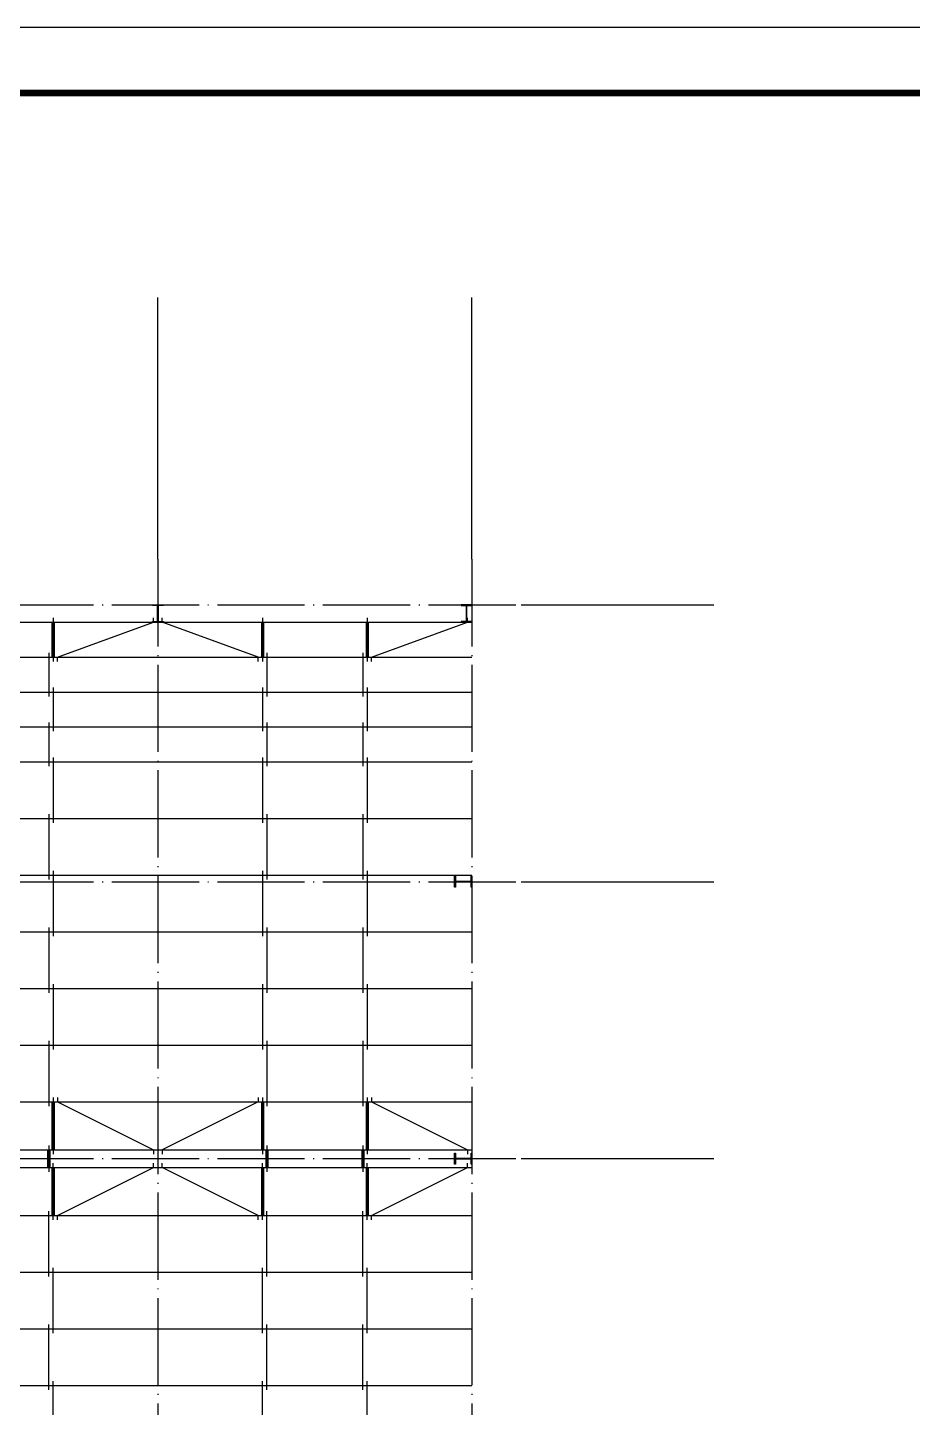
# Model space of a CAD drawing. Extents: x -307088 to 5640332, y -3541089 to -2181377.
# Drawn here: x 5539873 to 5560154, y -3379727 to -3348089 of the extents above; entities that cross this region are included whole.
import ezdxf

# ---------------------------------------------------------------- set-up
doc = ezdxf.new("R2010")
doc.units = 0
doc.header["$LTSCALE"] = 100
doc.header["$MEASUREMENT"] = 0
doc.linetypes.add('DOTE', pattern=[2.42, 2, -0.2, 0.02, -0.2])
doc.layers.get('0').update_dxf_attribs({"linetype": 'CONTINUOUS'})
for name, color, linetype in [('90', 4, 'CONTINUOUS'), ('AXIS', 3, 'CONTINUOUS'), ('COLUMN', 2, 'CONTINUOUS'), ('DOTE', 1, 'DOTE'), ('PUB_TITLE', 4, 'CONTINUOUS')]:
    doc.layers.add(name, color=color, linetype=linetype)

msp = doc.modelspace()

# ---------------------------------------------------------------- linework, layer by layer
for p, q in [((5540459.4, -3361623.3), (5540459.4, -3362623.3)), ((5545259.4, -3361623.3), (5545259.4, -3362623.3)), ((5547659.4, -3361623.3), (5547659.4, -3362623.3)), ((5540359.4, -3362423.3), (5540359.4, -3363423.3)), ((5545359.4, -3362423.3), (5545359.4, -3363423.3)), ((5547559.4, -3362423.3), (5547559.4, -3363423.3)), ((5540459.4, -3363223.3), (5540459.4, -3364223.3)), ((5545259.4, -3363223.3), (5545259.4, -3364223.3)), ((5547659.4, -3363223.3), (5547659.4, -3364223.3)), ((5540359.4, -3364023.3), (5540359.4, -3365023.3)), ((5545359.4, -3364023.3), (5545359.4, -3365023.3)), ((5547559.4, -3364023.3), (5547559.4, -3365023.3)), ((5540459.4, -3364823.3), (5540459.4, -3366323.3)), ((5545259.4, -3364823.3), (5545259.4, -3366323.3)), ((5547659.4, -3364823.3), (5547659.4, -3366323.3)), ((5540359.4, -3366123.3), (5540359.4, -3367623.3)), ((5545359.4, -3366123.3), (5545359.4, -3367623.3)), ((5547559.4, -3366123.3), (5547559.4, -3367623.3)), ((5540459.4, -3367423.3), (5540459.4, -3368923.3)), ((5545259.4, -3367423.3), (5545259.4, -3368923.3)), ((5547659.4, -3367423.3), (5547659.4, -3368923.3)), ((5540359.4, -3368723.3), (5540359.4, -3370223.3)), ((5545359.4, -3368723.3), (5545359.4, -3370223.3)), ((5547559.4, -3368723.3), (5547559.4, -3370223.3)), ((5540459.4, -3370023.3), (5540459.4, -3371523.3)), ((5545259.4, -3370023.3), (5545259.4, -3371523.3)), ((5547659.4, -3370023.3), (5547659.4, -3371523.3)), ((5540359.4, -3371323.3), (5540359.4, -3372823.3)), ((5545359.4, -3371323.3), (5545359.4, -3372823.3)), ((5547559.4, -3371323.3), (5547559.4, -3372823.3)), ((5540459.4, -3372623.3), (5540459.4, -3373923.3)), ((5545259.4, -3372623.3), (5545259.4, -3373923.3)), ((5547659.4, -3372623.3), (5547659.4, -3373923.3)), ((5540359.4, -3373723.3), (5540359.4, -3374323.3)), ((5545359.2, -3373723.3), (5545359.2, -3374323.3)), ((5547559.4, -3373723.3), (5547559.4, -3374323.3)), ((5540459.4, -3375423.3), (5540459.4, -3374123.3)), ((5545259.4, -3375423.3), (5545259.4, -3374123.3)), ((5547659.4, -3375423.3), (5547659.4, -3374123.3)), ((5540359.4, -3376723.3), (5540359.4, -3375223.3)), ((5545359.4, -3376723.3), (5545359.4, -3375223.3)), ((5547559.4, -3376723.3), (5547559.4, -3375223.3)), ((5540459.4, -3378023.3), (5540459.4, -3376523.3)), ((5545259.4, -3378023.3), (5545259.4, -3376523.3)), ((5547659.4, -3378023.3), (5547659.4, -3376523.3)), ((5540359.4, -3379323.3), (5540359.4, -3377823.3)), ((5545359.4, -3379323.3), (5545359.4, -3377823.3)), ((5547559.4, -3379323.3), (5547559.4, -3377823.3)), ((5540459.4, -3380623.3), (5540459.4, -3379123.3)), ((5545259.4, -3380623.3), (5545259.4, -3379123.3)), ((5547659.4, -3380623.3), (5547659.4, -3379123.3))]:
    msp.add_line(p, q)
at = {"const_width": 80}
for points in [[(5540459.4, -3362523.3), (5540459.4, -3361723.3)], [(5545259.4, -3362523.3), (5545259.4, -3361723.3)], [(5547659.4, -3362523.3), (5547659.4, -3361723.3)], [(5540459.4, -3373823.3), (5540459.4, -3372723.3)], [(5545259.4, -3373823.3), (5545259.4, -3372723.3)], [(5547659.4, -3373823.3), (5547659.4, -3372723.3)], [(5540359.4, -3373823.3), (5540359.4, -3374223.3)], [(5545359.2, -3373823.3), (5545359.2, -3374223.3)], [(5547559.4, -3373823.3), (5547559.4, -3374223.3)], [(5540459.4, -3374223.3), (5540459.4, -3375323.3)], [(5545259.4, -3374223.3), (5545259.4, -3375323.3)], [(5547659.4, -3374223.3), (5547659.4, -3375323.3)]]:
    msp.add_lwpolyline(points, dxfattribs=at)
for points in [[(5540559.4, -3362623.3), (5540559.4, -3362523.3), (5542759.4, -3361723.3), (5542759.4, -3361623.3)], [(5545159.1, -3362623.3), (5545159.1, -3362523.3), (5542959.4, -3361723.3), (5542959.4, -3361623.3)], [(5547759.4, -3362623.3), (5547759.4, -3362523.3), (5549959.4, -3361723.3), (5549959.4, -3361623.3)], [(5540559.4, -3372623.3), (5540559.4, -3372723.3), (5542759.4, -3373823.3), (5542759.4, -3373923.3)], [(5545159.1, -3372623.3), (5545159.1, -3372723.3), (5542959.4, -3373823.3), (5542959.4, -3373923.3)], [(5547759.4, -3372623.3), (5547759.4, -3372723.3), (5549959.4, -3373823.3), (5549959.4, -3373923.3)], [(5540559.4, -3375423.3), (5540559.4, -3375323.3), (5542759.4, -3374223.3), (5542759.4, -3374123.3)], [(5545159.1, -3375423.3), (5545159.1, -3375323.3), (5542959.4, -3374223.3), (5542959.4, -3374123.3)], [(5547759.4, -3375423.3), (5547759.4, -3375323.3), (5549959.4, -3374223.3), (5549959.4, -3374123.3)]]:
    msp.add_lwpolyline(points)
at = {"layer": '90', "color": 3}
for p, q in [((5492459.4, -3361723.3), (5550059.4, -3361723.3)), ((5492459.4, -3362523.3), (5550059.4, -3362523.3)), ((5492459.4, -3363323.3), (5550059.4, -3363323.3)), ((5492459.4, -3364123.3), (5550059.4, -3364123.3)), ((5492459.4, -3364923.3), (5550059.4, -3364923.3)), ((5492459.4, -3366223.3), (5550059.4, -3366223.3)), ((5492459.4, -3367523.3), (5550059.4, -3367523.3)), ((5492459.4, -3368823.3), (5550059.4, -3368823.3)), ((5492459.4, -3370123.3), (5550059.4, -3370123.3)), ((5492459.4, -3371423.3), (5550059.4, -3371423.3)), ((5492459.4, -3372723.3), (5550059.4, -3372723.3)), ((5492459.4, -3373823.3), (5550059.4, -3373823.3)), ((5492459.4, -3374223.3), (5550059.4, -3374223.3)), ((5492459.4, -3375323.3), (5550059.4, -3375323.3)), ((5492459.4, -3376623.3), (5550059.4, -3376623.3)), ((5492459.4, -3377923.3), (5550059.4, -3377923.3)), ((5492459.4, -3379223.3), (5550059.4, -3379223.3))]:
    msp.add_line(p, q, dxfattribs=at)
at = {"layer": 'AXIS'}
for p, q in [((5542859.4, -3360278.8), (5542859.4, -3354278.8)), ((5550059.4, -3360278.8), (5550059.4, -3354278.8)), ((5551188.5, -3361323.3), (5555604.3, -3361323.3)), ((5551188.5, -3367673.3), (5555604.3, -3367673.3)), ((5551188.5, -3374023.3), (5555604.3, -3374023.3))]:
    msp.add_line(p, q, dxfattribs=at)
at = {"layer": 'COLUMN', "color": 6}
for points in [[(5542984.4, -3361703.3), (5542984.4, -3361723.3), (5542734.4, -3361723.3), (5542734.4, -3361703.3), (5542849.4, -3361703.3), (5542849.4, -3361343.3), (5542734.4, -3361343.3), (5542734.4, -3361323.3), (5542984.4, -3361323.3), (5542984.4, -3361343.3), (5542869.4, -3361343.3), (5542869.4, -3361703.3)], [(5549809.4, -3361703.3), (5549809.4, -3361723.3), (5550059.4, -3361723.3), (5550059.4, -3361703.3), (5549944.4, -3361703.3), (5549944.4, -3361343.3), (5550059.4, -3361343.3), (5550059.4, -3361323.3), (5549809.4, -3361323.3), (5549809.4, -3361343.3), (5549924.4, -3361343.3), (5549924.4, -3361703.3)], [(5549679.4, -3367798.3), (5549659.4, -3367798.3), (5549659.4, -3367548.3), (5549679.4, -3367548.3), (5549679.4, -3367663.3), (5550039.4, -3367663.3), (5550039.4, -3367548.3), (5550059.4, -3367548.3), (5550059.4, -3367798.3), (5550039.4, -3367798.3), (5550039.4, -3367683.3), (5549679.4, -3367683.3)], [(5549679.4, -3374148.3), (5549659.4, -3374148.3), (5549659.4, -3373898.3), (5549679.4, -3373898.3), (5549679.4, -3374013.3), (5550039.4, -3374013.3), (5550039.4, -3373898.3), (5550059.4, -3373898.3), (5550059.4, -3374148.3), (5550039.4, -3374148.3), (5550039.4, -3374033.3), (5549679.4, -3374033.3)]]:
    msp.add_lwpolyline(points, close=True, dxfattribs=at)
at = {"layer": 'DOTE', "color": 9, "ltscale": 10}
for p, q in [((5542859.4, -3360278.8), (5542859.4, -3387995.6)), ((5550059.4, -3360278.8), (5550059.4, -3387995.6)), ((5490982.3, -3361323.3), (5551188.5, -3361323.3)), ((5490982.3, -3367673.3), (5551188.5, -3367673.3)), ((5490982.3, -3374023.3), (5551188.5, -3374023.3))]:
    msp.add_line(p, q, dxfattribs=at)
at = {"layer": 'PUB_TITLE'}
msp.add_lwpolyline([(5479576.3, -3411089.1), (5591026.3, -3411089.1), (5591026.3, -3348089.1), (5479576.3, -3348089.1)], close=True, dxfattribs=at)
at = {"layer": 'PUB_TITLE', "const_width": 150}
msp.add_lwpolyline([(5483326.3, -3409589.1), (5589526.3, -3409589.1), (5589526.3, -3349589.1), (5483326.3, -3349589.1)], close=True, dxfattribs=at)

doc.saveas('drawing.dxf')
